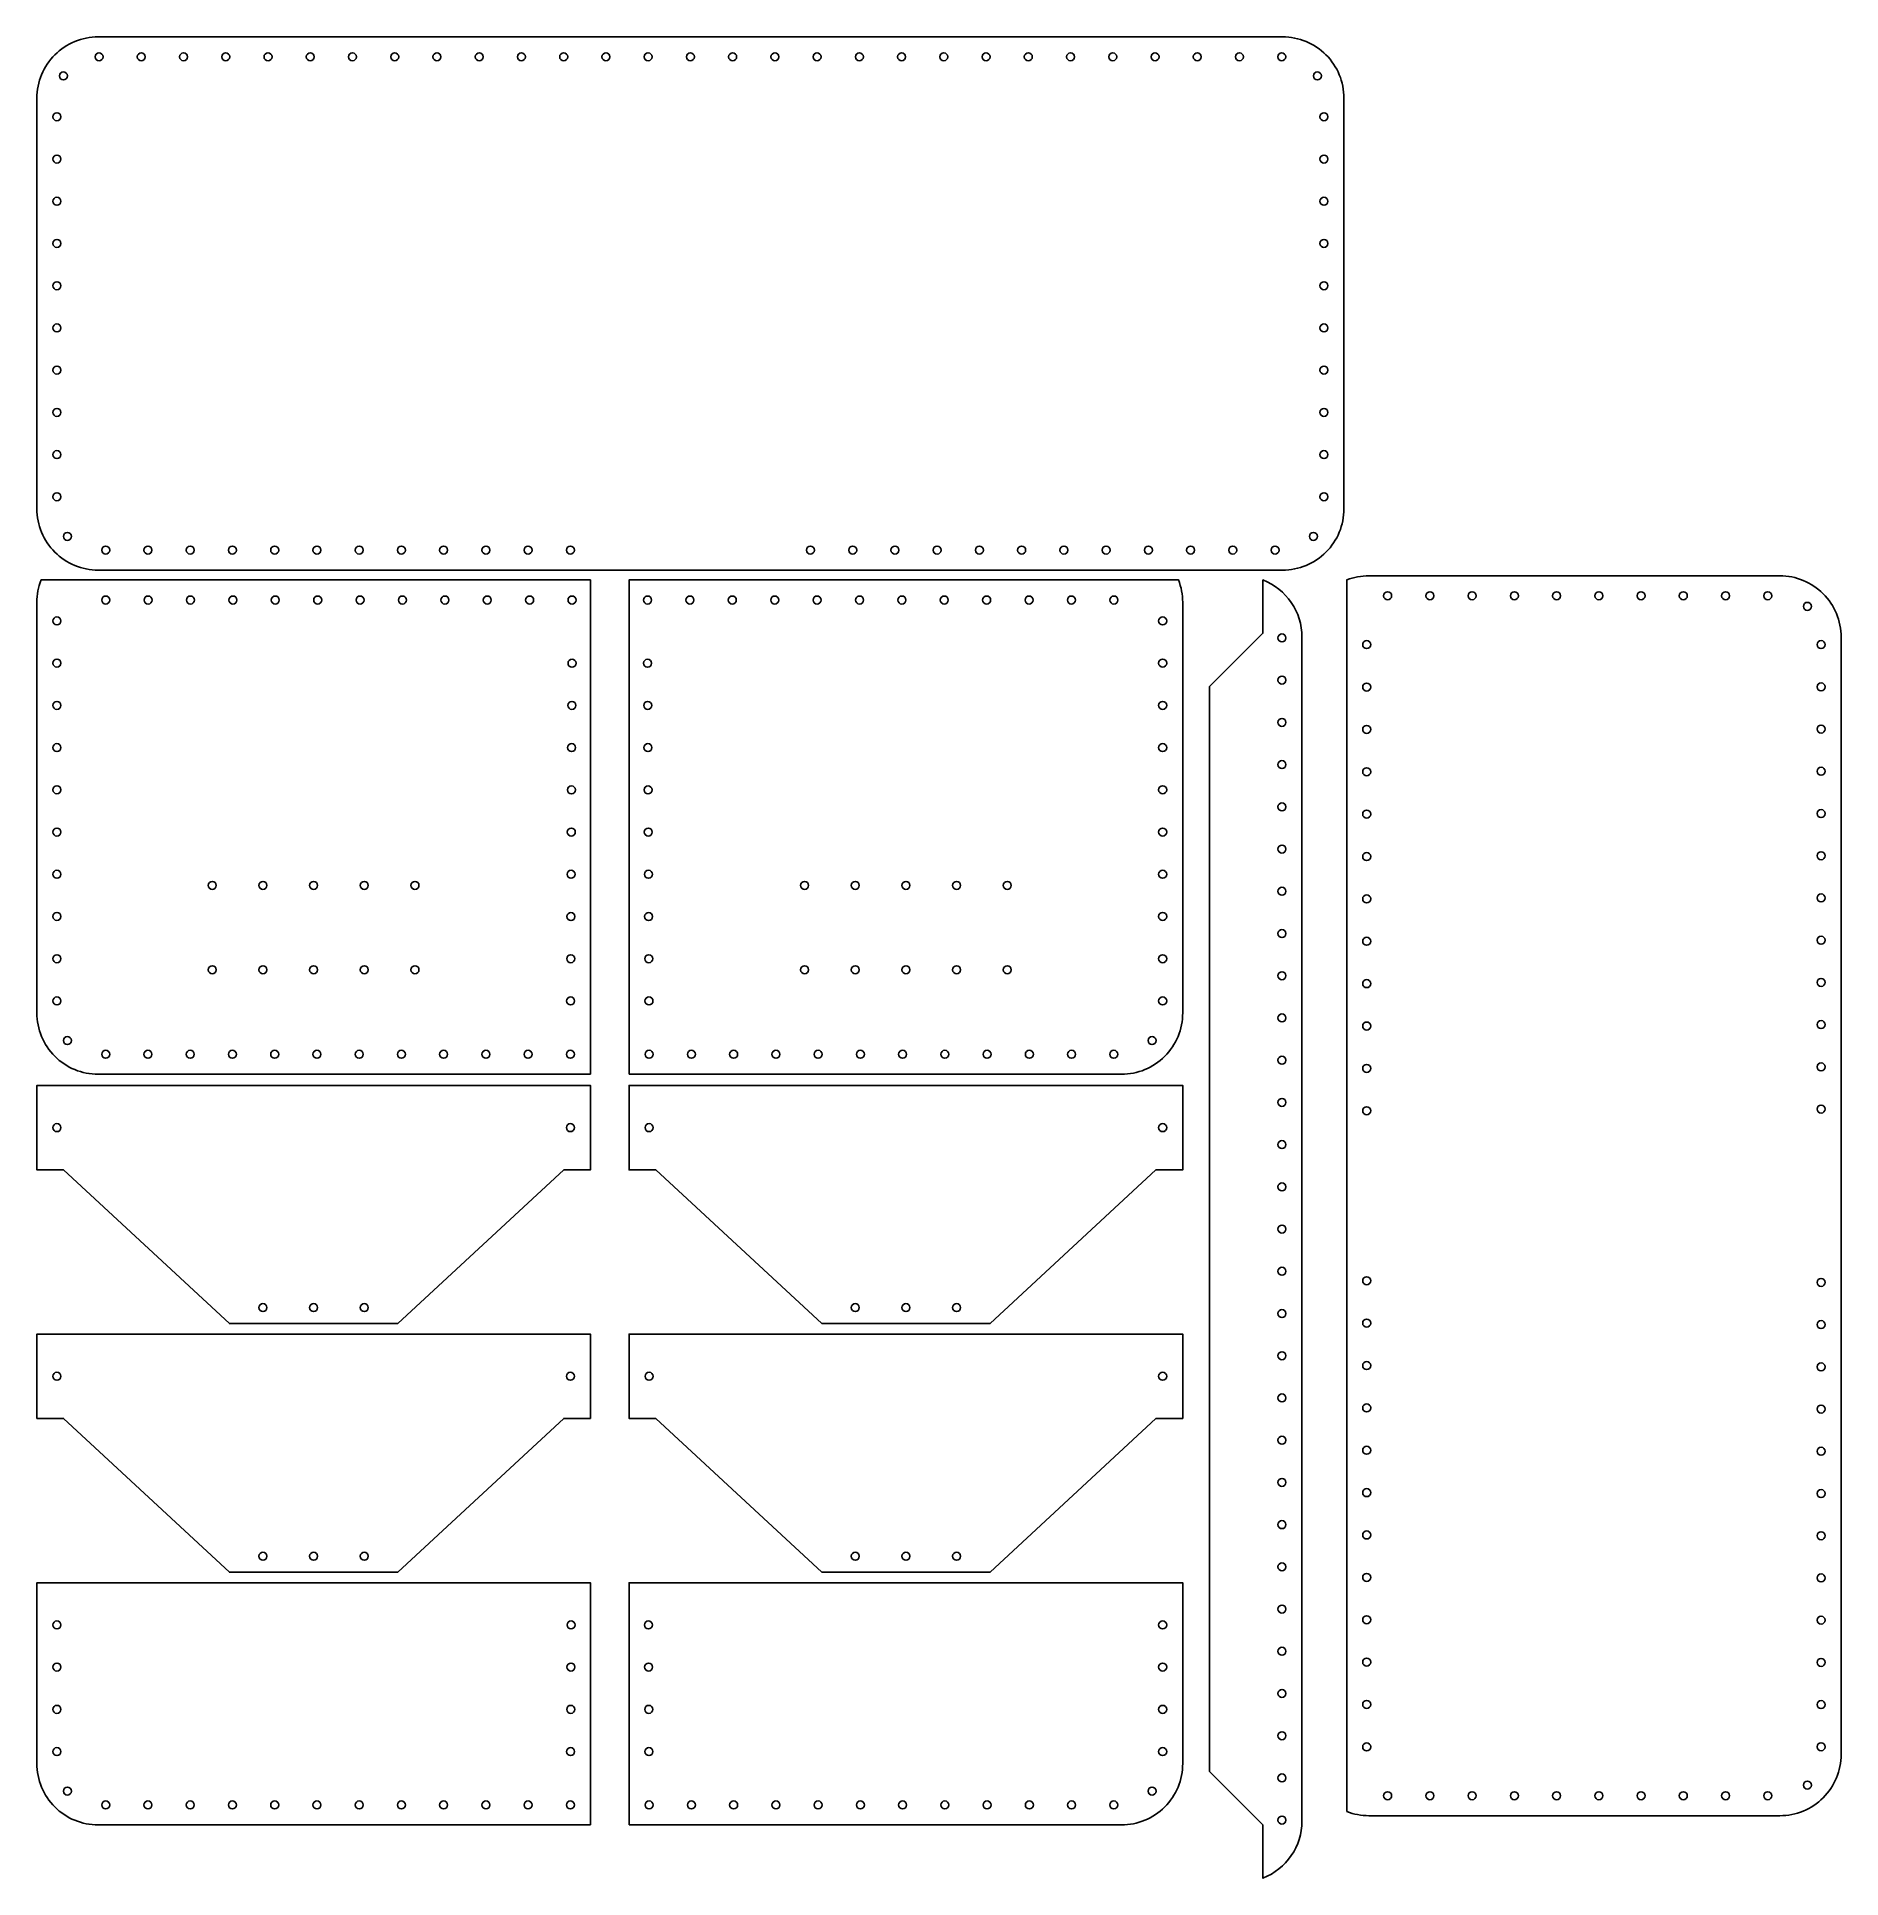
# Model space of a CAD drawing. Header units: millimetres. Extents: x 3579 to 3917, y 1312 to 1657.
import ezdxf

# ---------------------------------------------------------------- set-up
doc = ezdxf.new("R2010")
doc.units = ezdxf.units.MM

# ---------------------------------------------------------------- blocks, each defined once
blk = doc.blocks.new('*U235')
blk.add_circle((0, 0), 0.75)
blk = doc.blocks.new('*U236')
at = {"color": 0, "linetype": 'ByBlock', "lineweight": -2, "transparency": 16777216}
for p in [(3590.5, 1653.52), (3598.42, 1653.52), (3606.34, 1653.52), (3614.25, 1653.52), (3622.17, 1653.52), (3630.09, 1653.52), (3638, 1653.52), (3645.92, 1653.52), (3653.84, 1653.52), (3661.76, 1653.52), (3669.67, 1653.52), (3677.59, 1653.52), (3685.51, 1653.52), (3693.42, 1653.52), (3701.34, 1653.52), (3709.26, 1653.52), (3717.18, 1653.52), (3725.09, 1653.52), (3733.01, 1653.52), (3740.93, 1653.52), (3748.84, 1653.52), (3756.76, 1653.52), (3764.68, 1653.52), (3772.59, 1653.52), (3780.51, 1653.52), (3788.43, 1653.52), (3796.35, 1653.52), (3804.26, 1653.52), (3812.18, 1653.52)]:
    blk.add_blockref('*U235', p, dxfattribs=at)
for p, rotation in [((3583.82, 1649.95), 57.33666398753047), ((3818.87, 1649.95), 302.6633360124695), ((3582.59, 1642.27), 90.00000000000003), ((3820.09, 1642.27), 270.0000000000001), ((3582.59, 1634.35), 90.00000000000003), ((3820.09, 1634.35), 270.0000000000001), ((3582.59, 1626.44), 90.00000000000003), ((3820.09, 1626.44), 270.0000000000001), ((3582.59, 1618.52), 90.00000000000003), ((3820.09, 1618.52), 270.0000000000001), ((3582.59, 1610.6), 90.00000000000003), ((3820.09, 1610.6), 270.0000000000001), ((3582.59, 1602.69), 90.00000000000003), ((3820.09, 1602.69), 270.0000000000001), ((3582.59, 1594.77), 90.00000000000003), ((3820.09, 1594.77), 270.0000000000001), ((3582.59, 1586.85), 90.00000000000003), ((3820.09, 1586.85), 270.0000000000001), ((3582.59, 1578.94), 90.00000000000003), ((3820.09, 1578.94), 270.0000000000001), ((3582.59, 1571.02), 90.00000000000003), ((3820.09, 1571.02), 270.0000000000001), ((3584.57, 1563.59), 131.9127676675338), ((3818.11, 1563.59), 228.0872323324656), ((3591.75, 1561.02), 180), ((3599.67, 1561.02), 180), ((3607.59, 1561.02), 180), ((3615.5, 1561.02), 180), ((3623.42, 1561.02), 180), ((3631.34, 1561.02), 180), ((3639.26, 1561.02), 180), ((3647.17, 1561.02), 180), ((3655.09, 1561.02), 180), ((3663.01, 1561.02), 180), ((3670.92, 1561.02), 180), ((3678.84, 1561.02), 180), ((3723.84, 1561.02), 180), ((3731.76, 1561.02), 180), ((3739.68, 1561.02), 180), ((3747.59, 1561.02), 180), ((3755.51, 1561.02), 180), ((3763.43, 1561.02), 180), ((3771.34, 1561.02), 180), ((3779.26, 1561.02), 180), ((3787.18, 1561.02), 180), ((3795.09, 1561.02), 180), ((3803.01, 1561.02), 180), ((3810.93, 1561.02), 180)]:
    blk.add_blockref('*U235', p, dxfattribs=dict(at, rotation=rotation))
blk = doc.blocks.new('*U301')
blk.add_circle((0, 0), 0.75)
blk = doc.blocks.new('*U302')
at = {"color": 0, "linetype": 'ByBlock', "lineweight": -2, "transparency": 16777216, "rotation": 180}
for p in [(3611.72, 1573.76), (3621.22, 1573.76), (3630.72, 1573.76), (3640.22, 1573.76), (3649.72, 1573.76)]:
    blk.add_blockref('*U301', p, dxfattribs=at)
blk = doc.blocks.new('*U303')
blk.add_circle((0, 0), 0.75)
blk = doc.blocks.new('*U304')
at = {"color": 0, "linetype": 'ByBlock', "lineweight": -2, "transparency": 16777216, "rotation": 180}
for p in [(3611.72, 1590.24), (3621.22, 1590.24), (3630.72, 1590.24), (3640.22, 1590.24), (3649.72, 1590.24)]:
    blk.add_blockref('*U303', p, dxfattribs=at)
blk = doc.blocks.new('*U294')
blk.add_circle((0, 0), 0.75)
blk = doc.blocks.new('*U296')
at = {"color": 0, "linetype": 'ByBlock', "lineweight": -2, "transparency": 16777216, "rotation": 89.75808970504377}
for p in [(3679.15, 1634.35), (3679.12, 1626.44), (3679.08, 1618.52), (3679.05, 1610.6), (3679.02, 1602.69), (3678.98, 1594.77), (3678.95, 1586.85), (3678.92, 1578.94), (3678.88, 1571.02)]:
    blk.add_blockref('*U294', p, dxfattribs=at)
blk = doc.blocks.new('*U297')
blk.add_circle((0, 0), 0.75)
blk = doc.blocks.new('*U298')
at = {"color": 0, "linetype": 'ByBlock', "lineweight": -2, "transparency": 16777216, "rotation": 180}
for p in [(3591.75, 1646.2), (3599.7, 1646.2), (3607.64, 1646.2), (3615.59, 1646.2), (3623.53, 1646.2), (3631.48, 1646.2), (3639.42, 1646.2), (3647.37, 1646.2), (3655.32, 1646.2), (3663.26, 1646.2), (3671.21, 1646.2), (3679.15, 1646.2)]:
    blk.add_blockref('*U297', p, dxfattribs=at)
blk = doc.blocks.new('*U380')
blk.add_circle((0, 0), 0.75)
blk = doc.blocks.new('*U381')
at = {"color": 0, "linetype": 'ByBlock', "lineweight": -2, "transparency": 16777216, "rotation": 180}
for p in [(3591.75, 1646.2), (3599.7, 1646.2), (3607.64, 1646.2), (3615.59, 1646.2), (3623.53, 1646.2), (3631.48, 1646.2), (3639.42, 1646.2), (3647.37, 1646.2), (3655.32, 1646.2), (3663.26, 1646.2), (3671.21, 1646.2), (3679.15, 1646.2)]:
    blk.add_blockref('*U380', p, dxfattribs=at)
blk = doc.blocks.new('*U386')
blk.add_circle((0, 0), 0.75)
blk = doc.blocks.new('*U388')
at = {"color": 0, "linetype": 'ByBlock', "lineweight": -2, "transparency": 16777216, "rotation": 180}
for p in [(3591.75, 1646.2), (3599.7, 1646.2), (3607.64, 1646.2), (3615.59, 1646.2), (3623.53, 1646.2), (3631.48, 1646.2), (3639.42, 1646.2), (3647.37, 1646.2), (3655.32, 1646.2), (3663.26, 1646.2), (3671.21, 1646.2), (3679.15, 1646.2)]:
    blk.add_blockref('*U386', p, dxfattribs=at)
blk = doc.blocks.new('*U389')
blk.add_circle((0, 0), 0.75)
blk = doc.blocks.new('*U391')
at = {"color": 0, "linetype": 'ByBlock', "lineweight": -2, "transparency": 16777216, "rotation": 180}
for p in [(3611.72, 1573.76), (3621.22, 1573.76), (3630.72, 1573.76), (3640.22, 1573.76), (3649.72, 1573.76)]:
    blk.add_blockref('*U389', p, dxfattribs=at)
blk = doc.blocks.new('*U392')
blk.add_circle((0, 0), 0.75)
blk = doc.blocks.new('*U393')
at = {"color": 0, "linetype": 'ByBlock', "lineweight": -2, "transparency": 16777216, "rotation": 180}
for p in [(3611.72, 1590.24), (3621.22, 1590.24), (3630.72, 1590.24), (3640.22, 1590.24), (3649.72, 1590.24)]:
    blk.add_blockref('*U392', p, dxfattribs=at)
blk = doc.blocks.new('*U394')
blk.add_circle((0, 0), 0.75)
blk = doc.blocks.new('*U395')
at = {"color": 0, "linetype": 'ByBlock', "lineweight": -2, "transparency": 16777216, "rotation": 89.75808970504377}
for p in [(3679.15, 1634.35), (3679.12, 1626.44), (3679.08, 1618.52), (3679.05, 1610.6), (3679.02, 1602.69), (3678.98, 1594.77), (3678.95, 1586.85), (3678.92, 1578.94), (3678.88, 1571.02)]:
    blk.add_blockref('*U394', p, dxfattribs=at)
blk = doc.blocks.new('*U396')
blk.add_circle((0, 0), 0.75)
blk = doc.blocks.new('*U397')
at = {"color": 0, "linetype": 'ByBlock', "lineweight": -2, "transparency": 16777216, "rotation": 180}
for p in [(3591.75, 1646.2), (3599.7, 1646.2), (3607.64, 1646.2), (3615.59, 1646.2), (3623.53, 1646.2), (3631.48, 1646.2), (3639.42, 1646.2), (3647.37, 1646.2), (3655.32, 1646.2), (3663.26, 1646.2), (3671.21, 1646.2), (3679.15, 1646.2)]:
    blk.add_blockref('*U396', p, dxfattribs=at)

msp = doc.modelspace()

# ---------------------------------------------------------------- linework, layer by layer
for points in [[(3590.34, 1657.27), (3812.34, 1657.27, -0.414214), (3823.84, 1645.77), (3823.84, 1568.77, -0.414214), (3812.34, 1557.27), (3590.34, 1557.27, -0.414214), (3578.84, 1568.77), (3578.84, 1645.77, -0.414214)], [(3682.59, 1462.74), (3590.34, 1462.74, -0.414214), (3578.84, 1474.24), (3578.84, 1551.24, -0.093332), (3579.63, 1555.43), (3682.59, 1555.43)], [(3689.86, 1462.74), (3782.11, 1462.74, 0.414214), (3793.61, 1474.24), (3793.61, 1551.24, 0.093332), (3792.83, 1555.43), (3689.86, 1555.43)], [(3798.66, 1535.43), (3808.66, 1545.43), (3808.66, 1555.43, -0.308938), (3815.97, 1544.71), (3815.97, 1322.71, -0.308938), (3808.66, 1312), (3808.66, 1322), (3798.66, 1332)], [(3824.35, 1324.5, 0.093332), (3828.53, 1323.71), (3905.53, 1323.71, 0.414214), (3917.03, 1335.21), (3917.03, 1544.71, 0.414214), (3905.53, 1556.21), (3828.53, 1556.21, 0.093332), (3824.35, 1555.43)], [(3682.59, 1321.99), (3590.34, 1321.99, -0.414214), (3578.84, 1333.49), (3578.84, 1367.41), (3682.59, 1367.41)], [(3689.86, 1321.99), (3782.11, 1321.99, 0.414214), (3793.61, 1333.49), (3793.61, 1367.41), (3689.86, 1367.41)]]:
    msp.add_lwpolyline(points, format="xyb", close=True)
for points in [[(3646.48, 1415.98), (3614.95, 1415.98), (3583.84, 1444.81), (3578.84, 1444.81), (3578.84, 1460.64), (3682.59, 1460.64), (3682.59, 1444.81), (3677.59, 1444.81)], [(3725.98, 1415.98), (3757.5, 1415.98), (3788.61, 1444.81), (3793.61, 1444.81), (3793.61, 1460.64), (3689.86, 1460.64), (3689.86, 1444.81), (3694.86, 1444.81)], [(3646.48, 1369.37), (3614.95, 1369.37), (3583.84, 1398.2), (3578.84, 1398.2), (3578.84, 1414.03), (3682.59, 1414.03), (3682.59, 1398.2), (3677.59, 1398.2)], [(3725.98, 1369.37), (3757.5, 1369.37), (3788.61, 1398.2), (3793.61, 1398.2), (3793.61, 1414.03), (3689.86, 1414.03), (3689.86, 1398.2), (3694.86, 1398.2)]]:
    msp.add_lwpolyline(points, close=True)
for centre in [(3832.03, 1552.46), (3839.95, 1552.46), (3847.87, 1552.46), (3855.78, 1552.46), (3863.7, 1552.46), (3871.62, 1552.46), (3879.53, 1552.46), (3887.45, 1552.46), (3895.37, 1552.46), (3903.28, 1552.46), (3910.71, 1550.48), (3582.59, 1547.74), (3789.86, 1547.74), (3812.22, 1544.55), (3913.28, 1543.3), (3582.59, 1539.83), (3789.86, 1539.83), (3812.22, 1536.64), (3913.28, 1535.38), (3582.59, 1531.91), (3789.86, 1531.91), (3812.22, 1528.72), (3913.28, 1527.47), (3582.59, 1523.99), (3789.86, 1523.99), (3812.22, 1520.8), (3913.28, 1519.55), (3582.59, 1516.08), (3789.86, 1516.08), (3812.22, 1512.88), (3913.28, 1511.63), (3582.59, 1508.16), (3789.86, 1508.16), (3812.22, 1504.97), (3913.28, 1503.72), (3582.59, 1500.24), (3789.86, 1500.24), (3812.22, 1497.05), (3913.28, 1495.8), (3582.59, 1492.33), (3789.86, 1492.33), (3812.22, 1489.13), (3913.28, 1487.88), (3582.59, 1484.41), (3789.86, 1484.41), (3812.22, 1481.22), (3913.28, 1479.96), (3582.59, 1476.49), (3789.86, 1476.49), (3812.22, 1473.3), (3913.28, 1472.05), (3584.57, 1469.07), (3787.88, 1469.07), (3591.75, 1466.49), (3599.67, 1466.49), (3607.59, 1466.49), (3615.5, 1466.49), (3623.42, 1466.49), (3631.34, 1466.49), (3639.26, 1466.49), (3647.17, 1466.49), (3655.09, 1466.49), (3663.01, 1466.49), (3670.92, 1466.49), (3678.84, 1466.49), (3693.61, 1466.49), (3701.53, 1466.49), (3709.45, 1466.49), (3717.37, 1466.49), (3725.28, 1466.49), (3733.2, 1466.49), (3741.12, 1466.49), (3749.03, 1466.49), (3756.95, 1466.49), (3764.87, 1466.49), (3772.78, 1466.49), (3780.7, 1466.49), (3812.22, 1465.38), (3913.28, 1464.13), (3812.22, 1457.46), (3913.28, 1456.21), (3582.59, 1452.73), (3678.84, 1452.73), (3693.61, 1452.73), (3789.86, 1452.73), (3812.22, 1449.55), (3812.22, 1441.63), (3812.22, 1433.71), (3812.22, 1425.8), (3913.28, 1423.71), (3621.22, 1418.98), (3630.72, 1418.98), (3640.22, 1418.98), (3732.24, 1418.98), (3741.74, 1418.98), (3751.24, 1418.98), (3812.22, 1417.88), (3913.28, 1415.8), (3812.22, 1409.96), (3582.59, 1406.12), (3678.84, 1406.12), (3693.61, 1406.12), (3789.86, 1406.12), (3913.28, 1407.88), (3812.22, 1402.05), (3913.28, 1399.96), (3812.22, 1394.13), (3913.28, 1392.05), (3812.22, 1386.21), (3913.28, 1384.13), (3812.22, 1378.29), (3913.28, 1376.21), (3621.22, 1372.37), (3630.72, 1372.37), (3640.22, 1372.37), (3732.24, 1372.37), (3741.74, 1372.37), (3751.24, 1372.37), (3812.22, 1370.38), (3913.28, 1368.29), (3812.22, 1362.46), (3913.28, 1360.38), (3582.59, 1359.49), (3678.98, 1359.49), (3693.47, 1359.49), (3789.86, 1359.49), (3812.22, 1354.54), (3582.59, 1351.58), (3678.95, 1351.58), (3693.51, 1351.58), (3789.86, 1351.58), (3913.28, 1352.46), (3812.22, 1346.63), (3582.59, 1343.66), (3678.92, 1343.66), (3693.54, 1343.66), (3789.86, 1343.66), (3913.28, 1344.54), (3582.59, 1335.74), (3678.88, 1335.74), (3693.57, 1335.74), (3789.86, 1335.74), (3812.22, 1338.71), (3913.28, 1336.63), (3812.22, 1330.79), (3910.71, 1329.45), (3584.57, 1328.32), (3591.75, 1325.74), (3599.67, 1325.74), (3607.59, 1325.74), (3615.5, 1325.74), (3623.42, 1325.74), (3631.34, 1325.74), (3639.26, 1325.74), (3647.17, 1325.74), (3655.09, 1325.74), (3663.01, 1325.74), (3670.92, 1325.74), (3678.84, 1325.74), (3693.61, 1325.74), (3701.53, 1325.74), (3709.45, 1325.74), (3717.37, 1325.74), (3725.28, 1325.74), (3733.2, 1325.74), (3741.12, 1325.74), (3749.03, 1325.74), (3756.95, 1325.74), (3764.87, 1325.74), (3772.78, 1325.74), (3780.7, 1325.74), (3787.88, 1328.32), (3832.03, 1327.46), (3839.95, 1327.46), (3847.87, 1327.46), (3855.78, 1327.46), (3863.7, 1327.46), (3871.62, 1327.46), (3879.53, 1327.46), (3887.45, 1327.46), (3895.37, 1327.46), (3903.28, 1327.46), (3812.22, 1322.88)]:
    msp.add_circle(centre, 0.75)

# ---------------------------------------------------------------- block references
for name, p in [('*U236', (0, 0)), ('*U298', (0, -94.53)), ('*U296', (0, -94.53)), ('*U304', (0, -92.08)), ('*U302', (0, -91.43))]:
    msp.add_blockref(name, p)
at = {"xscale": -1}
for name, p in [('*U397', (7372.46, -94.53)), ('*U395', (7372.46, -94.53)), ('*U393', (7372.46, -92.08)), ('*U391', (7372.46, -91.43))]:
    msp.add_blockref(name, p, dxfattribs=at)
at = {"xscale": -1, "rotation": 90}
msp.add_blockref('*U388', (5474.3, 5135.05), dxfattribs=at)
at = {"rotation": 90}
msp.add_blockref('*U381', (5474.3, -2255.13), dxfattribs=at)

doc.saveas('drawing.dxf')
